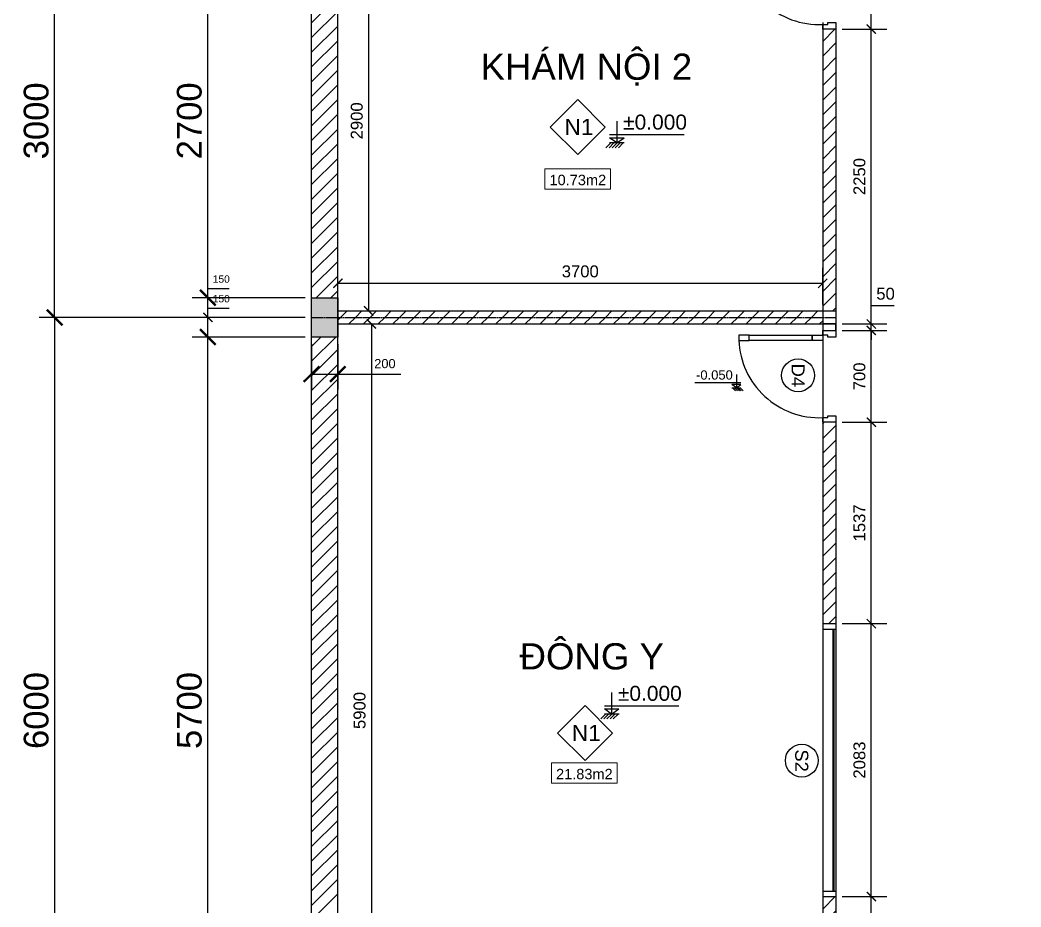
# Model space of a CAD drawing. Header units: millimetres. Extents: x -26398 to 135532, y -376633 to 43268.
# Drawn here: x 20060 to 27697, y -41488 to -34718 of the extents above; entities that cross this region are included whole.
import ezdxf
from ezdxf.enums import TextEntityAlignment as Align

# ---------------------------------------------------------------- set-up
doc = ezdxf.new("R2010")
doc.units = ezdxf.units.MM
doc.linetypes.add('ACAD_ISO02W100', pattern=[15, 12, -3])
for name, color, linetype in [('A-Door', 150, 'Continuous'), ('A5-KICHTHUOC', 251, 'Continuous'), ('cửa', 152, 'Continuous'), ('NT', 1, 'Continuous'), ('trục chia', 160, 'ACAD_ISO02W100'), ('TƯỜNG', 52, 'Continuous')]:
    doc.layers.add(name, color=color, linetype=linetype)
doc.layers.add('A6-GHICHU', color=147, linetype='Continuous', lineweight=20)
doc.styles.add('GHICHU35', font='', dxfattribs={"width": 0.9, "height": 350})
doc.styles.get("Standard").update_dxf_attribs({"font": 'arial.ttf'})
doc.styles.add('TUANH', font='')
doc.styles.get('GHICHU35').set_extended_font_data('VNI-Helve')
doc.styles.get('TUANH').set_extended_font_data('VNI-Helve-Condense', bold=True)
doc.dimstyles.new('dimmatbang', dxfattribs={"dimscale": 70, "dimtxt": 2.7, "dimasz": 1.7, "dimexe": 1.7, "dimexo": 0.7, "dimtad": 1, "dimtoh": 1, "dimdec": 1, "dimtxsty": 'Standard', "dimblk": 'ARCHTICK', "dimcen": 2.5, "dimclrd": 1, "dimclre": 256, "dimadec": 0, "dimazin": 0, "dimtfac": 1, "dimtdec": 1, "dimtmove": 0, "dimatfit": 3, "dimfxl": 1, "dimarcsym": 0})

# ---------------------------------------------------------------- blocks, each defined once
blk = doc.blocks.new('_ArchTick')
at = {"color": 0, "linetype": 'ByBlock', "const_width": 0.15}
blk.add_lwpolyline([(-0.5, -0.5), (0.5, 0.5)], dxfattribs=at)
blk = doc.blocks.new('*D21')
at = {"lineweight": -2, "transparency": 16777216}
for p, q in [((22235.5, -33988.1), (20205.1, -33988.1)), ((22235.5, -36988.1), (20205.1, -36988.1))]:
    blk.add_line(p, q, dxfattribs=at)
at = {"color": 1, "lineweight": -2, "transparency": 16777216}
blk.add_line((20324.1, -36988.1), (20324.1, -33988.1), dxfattribs=at)
at = {"layer": 'DEFPOINTS', "color": 0, "transparency": 16777216}
for p in [(20324.1, -33988.1), (22284.5, -33988.1), (22284.5, -36988.1)]:
    blk.add_point(p, dxfattribs=at)
at = {"color": 1, "lineweight": -2, "transparency": 16777216, "xscale": 119, "yscale": 119, "zscale": 119}
for p, rotation in [((20324.1, -33988.1), 90), ((20324.1, -36988.1), 270)]:
    blk.add_blockref('_ArchTick', p, dxfattribs=dict(at, rotation=rotation))
at = {"color": 0, "transparency": 16777216, "insert": (20183.8, -35488.1), "char_height": 189, "attachment_point": 5, "rotation": 90}
blk.add_mtext('3000', dxfattribs=at)
blk = doc.blocks.new('*D24')
at = {"lineweight": -2, "transparency": 16777216}
for p, q in [((22235.5, -36988.1), (20205.1, -36988.1)), ((22235.5, -42988.1), (20205.1, -42988.1))]:
    blk.add_line(p, q, dxfattribs=at)
at = {"color": 1, "lineweight": -2, "transparency": 16777216}
blk.add_line((20324.1, -36988.1), (20324.1, -42988.1), dxfattribs=at)
at = {"layer": 'DEFPOINTS', "color": 0, "transparency": 16777216}
for p in [(22284.5, -36988.1), (20324.1, -42988.1), (22284.5, -42988.1)]:
    blk.add_point(p, dxfattribs=at)
at = {"color": 1, "lineweight": -2, "transparency": 16777216, "xscale": 119, "yscale": 119, "zscale": 119}
for p, rotation in [((20324.1, -36988.1), 90), ((20324.1, -42988.1), 270)]:
    blk.add_blockref('_ArchTick', p, dxfattribs=dict(at, rotation=rotation))
at = {"color": 0, "transparency": 16777216, "insert": (20183.9, -39988.1), "char_height": 189, "attachment_point": 5, "rotation": 90}
blk.add_mtext('6000', dxfattribs=at)
blk = doc.blocks.new('A$C7DB75F4D')
at = {"layer": 'A-Door'}
for points in [[(625, 740), (625, 660), (665, 660), (665, 740)], [(625, 180), (625, 660), (665, 660), (665, 180)], [(625, 100), (625, 180), (665, 180), (665, 100)], [(35, 100), (35, 60), (50, 60), (50, 50), (50, 0), (0, 0), (0, 100)], [(665, 100), (700, 100), (700, 0), (650, 0), (650, 50), (650, 60), (665, 60)]]:
    blk.add_lwpolyline(points, close=True, dxfattribs=at)
at = {"layer": 'NT', "color": 1}
blk.add_arc((650, 125), 615.5, 92.32782, 182.32782, dxfattribs=at)
blk = doc.blocks.new('*D46')
at = {"lineweight": -2, "transparency": 16777216}
for p, q in [((22235.5, -37138.1), (21373.5, -37138.1)), ((22235.5, -42838.1), (21373.5, -42838.1))]:
    blk.add_line(p, q, dxfattribs=at)
at = {"color": 1, "lineweight": -2, "transparency": 16777216}
blk.add_line((21492.5, -42838.1), (21492.5, -37138.1), dxfattribs=at)
at = {"layer": 'DEFPOINTS', "color": 0, "transparency": 16777216}
for p in [(21492.5, -37138.1), (22284.5, -37138.1), (22284.5, -42838.1)]:
    blk.add_point(p, dxfattribs=at)
at = {"color": 1, "lineweight": -2, "transparency": 16777216, "xscale": 119, "yscale": 119, "zscale": 119}
for p, rotation in [((21492.5, -37138.1), 90), ((21492.5, -42838.1), 270)]:
    blk.add_blockref('_ArchTick', p, dxfattribs=dict(at, rotation=rotation))
at = {"color": 0, "transparency": 16777216, "insert": (21352.2, -39988.1), "char_height": 189, "attachment_point": 5, "rotation": 90}
blk.add_mtext('5700', dxfattribs=at)
blk = doc.blocks.new('*D47')
at = {"color": 1, "lineweight": -2, "transparency": 16777216}
for p, q in [((21492.5, -36988.1), (21492.5, -36918.1)), ((21492.5, -36918.1), (21654.5, -36918.1)), ((21492.5, -37138.1), (21492.5, -36988.1))]:
    blk.add_line(p, q, dxfattribs=at)
at = {"lineweight": -2, "transparency": 16777216}
for p, q in [((22235.5, -36988.1), (21401.5, -36988.1)), ((22235.5, -37138.1), (21401.5, -37138.1))]:
    blk.add_line(p, q, dxfattribs=at)
at = {"layer": 'DEFPOINTS', "color": 0, "transparency": 16777216}
for p in [(21492.5, -36988.1), (22284.5, -36988.1), (22284.5, -37138.1)]:
    blk.add_point(p, dxfattribs=at)
at = {"color": 1, "lineweight": -2, "transparency": 16777216, "xscale": 70, "yscale": 70, "zscale": 70}
for p, rotation in [((21492.5, -36988.1), 90), ((21492.5, -37138.1), 270)]:
    blk.add_blockref('_ArchTick', p, dxfattribs=dict(at, rotation=rotation))
at = {"color": 0, "transparency": 16777216, "insert": (21595.3, -36845.7), "char_height": 56, "attachment_point": 5}
blk.add_mtext('150', dxfattribs=at)
blk = doc.blocks.new('*D48')
at = {"color": 1, "lineweight": -2, "transparency": 16777216}
for p, q in [((21492.5, -36838.1), (21492.5, -36768.1)), ((21492.5, -36768.1), (21654.5, -36768.1)), ((21492.5, -36988.1), (21492.5, -36838.1))]:
    blk.add_line(p, q, dxfattribs=at)
at = {"lineweight": -2, "transparency": 16777216}
for p, q in [((22235.5, -36838.1), (21401.5, -36838.1)), ((22235.5, -36988.1), (21401.5, -36988.1))]:
    blk.add_line(p, q, dxfattribs=at)
at = {"layer": 'DEFPOINTS', "color": 0, "transparency": 16777216}
for p in [(21492.5, -36838.1), (22284.5, -36838.1), (22284.5, -36988.1)]:
    blk.add_point(p, dxfattribs=at)
at = {"color": 1, "lineweight": -2, "transparency": 16777216, "xscale": 70, "yscale": 70, "zscale": 70}
for p, rotation in [((21492.5, -36838.1), 90), ((21492.5, -36988.1), 270)]:
    blk.add_blockref('_ArchTick', p, dxfattribs=dict(at, rotation=rotation))
at = {"color": 0, "transparency": 16777216, "insert": (21595.3, -36695.7), "char_height": 56, "attachment_point": 5}
blk.add_mtext('150', dxfattribs=at)
blk = doc.blocks.new('*D49')
at = {"lineweight": -2, "transparency": 16777216}
for p, q in [((22235.5, -34138.1), (21373.5, -34138.1)), ((22235.5, -36838.1), (21373.5, -36838.1))]:
    blk.add_line(p, q, dxfattribs=at)
at = {"color": 1, "lineweight": -2, "transparency": 16777216}
blk.add_line((21492.5, -36838.1), (21492.5, -34138.1), dxfattribs=at)
at = {"layer": 'DEFPOINTS', "color": 0, "transparency": 16777216}
for p in [(21492.5, -34138.1), (22284.5, -34138.1), (22284.5, -36838.1)]:
    blk.add_point(p, dxfattribs=at)
at = {"color": 1, "lineweight": -2, "transparency": 16777216, "xscale": 119, "yscale": 119, "zscale": 119}
for p, rotation in [((21492.5, -34138.1), 90), ((21492.5, -36838.1), 270)]:
    blk.add_blockref('_ArchTick', p, dxfattribs=dict(at, rotation=rotation))
at = {"color": 0, "transparency": 16777216, "insert": (21352.2, -35488.1), "char_height": 189, "attachment_point": 5, "rotation": 90}
blk.add_mtext('2700', dxfattribs=at)
blk = doc.blocks.new('1-cote nen')
for p, q in [((-2, 267), (-2, 0)), ((-91, 102), (828, 102)), ((-2, 0), (-91, 63)), ((-91, 63), (88, 63)), ((90, 0), (-91, 0)), ((-2, 0), (88, 63)), ((-137, -60), (-77, 0)), ((-99, -60), (-39, 0)), ((-60, -60), (0, 0)), ((-21, -60), (39, 0)), ((17, -60), (77, 0))]:
    blk.add_line(p, q)
at = {"ltscale": 50, "style": 'GHICHU35', "width": 0.9}
blk.add_attdef('%%P0.000', (75, 164), '', height=187, dxfattribs=at)
blk = doc.blocks.new('*D63')
at = {"lineweight": -2, "transparency": 16777216}
for p, q in [((22284.5, -37193.1), (22284.5, -37539.5)), ((22484.5, -37193.1), (22484.5, -37539.5))]:
    blk.add_line(p, q, dxfattribs=at)
at = {"color": 1, "lineweight": -2, "transparency": 16777216}
for p, q in [((22284.5, -37420.5), (22484.5, -37420.5)), ((22484.5, -37420.5), (22965.6, -37420.5))]:
    blk.add_line(p, q, dxfattribs=at)
at = {"layer": 'DEFPOINTS', "color": 0, "transparency": 16777216}
for p in [(22284.5, -37144.1), (22484.5, -37144.1), (22484.5, -37420.5)]:
    blk.add_point(p, dxfattribs=at)
at = {"color": 1, "lineweight": -2, "transparency": 16777216, "xscale": 119, "yscale": 119, "zscale": 119, "rotation": 180}
blk.add_blockref('_ArchTick', (22284.5, -37420.5), dxfattribs=at)
at = {"color": 1, "lineweight": -2, "transparency": 16777216, "xscale": 119, "yscale": 119, "zscale": 119}
blk.add_blockref('_ArchTick', (22484.5, -37420.5), dxfattribs=at)
at = {"color": 0, "transparency": 16777216, "insert": (22844, -37341), "char_height": 70, "attachment_point": 5}
blk.add_mtext('200', dxfattribs=at)
blk = doc.blocks.new('*D73')
at = {"lineweight": -2, "transparency": 16777216}
for p, q in [((26333.5, -41408.1), (26674.1, -41408.1)), ((26333.5, -43038.1), (26674.1, -43038.1))]:
    blk.add_line(p, q, dxfattribs=at)
at = {"color": 1, "lineweight": -2, "transparency": 16777216}
blk.add_line((26555.1, -43038.1), (26555.1, -41408.1), dxfattribs=at)
at = {"layer": 'DEFPOINTS', "color": 0, "transparency": 16777216}
for p in [(26284.5, -41408.1), (26555.1, -41408.1), (26284.5, -43038.1)]:
    blk.add_point(p, dxfattribs=at)
at = {"color": 1, "lineweight": -2, "transparency": 16777216, "xscale": 70, "yscale": 70, "zscale": 70}
for p, rotation in [((26555.1, -41408.1), 90), ((26555.1, -43038.1), 270)]:
    blk.add_blockref('_ArchTick', p, dxfattribs=dict(at, rotation=rotation))
at = {"color": 0, "transparency": 16777216, "insert": (26464.9, -42223.1), "char_height": 91, "attachment_point": 5, "rotation": 90}
blk.add_mtext('1630', dxfattribs=at)
blk = doc.blocks.new('*D74')
at = {"lineweight": -2, "transparency": 16777216}
for p, q in [((26333.5, -39325), (26674.1, -39325)), ((26333.5, -41408.1), (26674.1, -41408.1))]:
    blk.add_line(p, q, dxfattribs=at)
at = {"color": 1, "lineweight": -2, "transparency": 16777216}
blk.add_line((26555.1, -41408.1), (26555.1, -39325), dxfattribs=at)
at = {"layer": 'DEFPOINTS', "color": 0, "transparency": 16777216}
for p in [(26284.5, -39325), (26555.1, -39325), (26284.5, -41408.1)]:
    blk.add_point(p, dxfattribs=at)
at = {"color": 1, "lineweight": -2, "transparency": 16777216, "xscale": 70, "yscale": 70, "zscale": 70}
for p, rotation in [((26555.1, -39325), 90), ((26555.1, -41408.1), 270)]:
    blk.add_blockref('_ArchTick', p, dxfattribs=dict(at, rotation=rotation))
at = {"color": 0, "transparency": 16777216, "insert": (26464.9, -40366.5), "char_height": 91, "attachment_point": 5, "rotation": 90}
blk.add_mtext('2083', dxfattribs=at)
blk = doc.blocks.new('*D75')
at = {"lineweight": -2, "transparency": 16777216}
for p, q in [((26333.5, -37788.1), (26674.1, -37788.1)), ((26333.5, -39325), (26674.1, -39325))]:
    blk.add_line(p, q, dxfattribs=at)
at = {"color": 1, "lineweight": -2, "transparency": 16777216}
blk.add_line((26555.1, -39325), (26555.1, -37788.1), dxfattribs=at)
at = {"layer": 'DEFPOINTS', "color": 0, "transparency": 16777216}
for p in [(26284.5, -37788.1), (26555.1, -37788.1), (26284.5, -39325)]:
    blk.add_point(p, dxfattribs=at)
at = {"color": 1, "lineweight": -2, "transparency": 16777216, "xscale": 70, "yscale": 70, "zscale": 70}
for p, rotation in [((26555.1, -37788.1), 90), ((26555.1, -39325), 270)]:
    blk.add_blockref('_ArchTick', p, dxfattribs=dict(at, rotation=rotation))
at = {"color": 0, "transparency": 16777216, "insert": (26464.9, -38556.5), "char_height": 91, "attachment_point": 5, "rotation": 90}
blk.add_mtext('1537', dxfattribs=at)
blk = doc.blocks.new('*D76')
at = {"lineweight": -2, "transparency": 16777216}
for p, q in [((26333.5, -37088.1), (26674.1, -37088.1)), ((26333.5, -37788.1), (26674.1, -37788.1))]:
    blk.add_line(p, q, dxfattribs=at)
at = {"color": 1, "lineweight": -2, "transparency": 16777216}
blk.add_line((26555.1, -37788.1), (26555.1, -37088.1), dxfattribs=at)
at = {"layer": 'DEFPOINTS', "color": 0, "transparency": 16777216}
for p in [(26284.5, -37088.1), (26555.1, -37088.1), (26284.5, -37788.1)]:
    blk.add_point(p, dxfattribs=at)
at = {"color": 1, "lineweight": -2, "transparency": 16777216, "xscale": 70, "yscale": 70, "zscale": 70}
for p, rotation in [((26555.1, -37088.1), 90), ((26555.1, -37788.1), 270)]:
    blk.add_blockref('_ArchTick', p, dxfattribs=dict(at, rotation=rotation))
at = {"color": 0, "transparency": 16777216, "insert": (26464.9, -37438.1), "char_height": 91, "attachment_point": 5, "rotation": 90}
blk.add_mtext('700', dxfattribs=at)
blk = doc.blocks.new('*D77')
at = {"color": 1, "lineweight": -2, "transparency": 16777216}
for p, q in [((26555.1, -37038.1), (26555.1, -36898.1)), ((26555.1, -36898.1), (26728.9, -36898.1)), ((26555.1, -37088.1), (26555.1, -37038.1)), ((26555.1, -37088.1), (26555.1, -37158.1))]:
    blk.add_line(p, q, dxfattribs=at)
at = {"lineweight": -2, "transparency": 16777216}
for p, q in [((26333.5, -37038.1), (26674.1, -37038.1)), ((26333.5, -37088.1), (26674.1, -37088.1))]:
    blk.add_line(p, q, dxfattribs=at)
at = {"layer": 'DEFPOINTS', "color": 0, "transparency": 16777216}
for p in [(26284.5, -37038.1), (26555.1, -37038.1), (26284.5, -37088.1)]:
    blk.add_point(p, dxfattribs=at)
at = {"color": 1, "lineweight": -2, "transparency": 16777216, "xscale": 70, "yscale": 70, "zscale": 70}
for p, rotation in [((26555.1, -37038.1), 270), ((26555.1, -37088.1), 90)]:
    blk.add_blockref('_ArchTick', p, dxfattribs=dict(at, rotation=rotation))
at = {"color": 0, "transparency": 16777216, "insert": (26663.9, -36807.9), "char_height": 91, "attachment_point": 5}
blk.add_mtext('50', dxfattribs=at)
blk = doc.blocks.new('*D78')
at = {"lineweight": -2, "transparency": 16777216}
for p, q in [((26333.5, -34788.1), (26674.1, -34788.1)), ((26333.5, -37038.1), (26674.1, -37038.1))]:
    blk.add_line(p, q, dxfattribs=at)
at = {"color": 1, "lineweight": -2, "transparency": 16777216}
blk.add_line((26555.1, -37038.1), (26555.1, -34788.1), dxfattribs=at)
at = {"layer": 'DEFPOINTS', "color": 0, "transparency": 16777216}
for p in [(26284.5, -34788.1), (26555.1, -34788.1), (26284.5, -37038.1)]:
    blk.add_point(p, dxfattribs=at)
at = {"color": 1, "lineweight": -2, "transparency": 16777216, "xscale": 70, "yscale": 70, "zscale": 70}
for p, rotation in [((26555.1, -34788.1), 90), ((26555.1, -37038.1), 270)]:
    blk.add_blockref('_ArchTick', p, dxfattribs=dict(at, rotation=rotation))
at = {"color": 0, "transparency": 16777216, "insert": (26464.9, -35913.1), "char_height": 91, "attachment_point": 5, "rotation": 90}
blk.add_mtext('2250', dxfattribs=at)
blk = doc.blocks.new('*D79')
at = {"lineweight": -2, "transparency": 16777216}
for p, q in [((26333.5, -34088.1), (26674.1, -34088.1)), ((26333.5, -34788.1), (26674.1, -34788.1))]:
    blk.add_line(p, q, dxfattribs=at)
at = {"color": 1, "lineweight": -2, "transparency": 16777216}
blk.add_line((26555.1, -34788.1), (26555.1, -34088.1), dxfattribs=at)
at = {"layer": 'DEFPOINTS', "color": 0, "transparency": 16777216}
for p in [(26284.5, -34088.1), (26555.1, -34088.1), (26284.5, -34788.1)]:
    blk.add_point(p, dxfattribs=at)
at = {"color": 1, "lineweight": -2, "transparency": 16777216, "xscale": 70, "yscale": 70, "zscale": 70}
for p, rotation in [((26555.1, -34088.1), 90), ((26555.1, -34788.1), 270)]:
    blk.add_blockref('_ArchTick', p, dxfattribs=dict(at, rotation=rotation))
at = {"color": 0, "transparency": 16777216, "insert": (26464.9, -34438.1), "char_height": 91, "attachment_point": 5, "rotation": 90}
blk.add_mtext('700', dxfattribs=at)
blk = doc.blocks.new('*D145')
at = {"lineweight": -2, "transparency": 16777216}
for p, q in [((22533.5, -34038.1), (22838.8, -34038.1)), ((22533.5, -36938.1), (22838.8, -36938.1))]:
    blk.add_line(p, q, dxfattribs=at)
at = {"color": 1, "lineweight": -2, "transparency": 16777216}
blk.add_line((22719.8, -34038.1), (22719.8, -36938.1), dxfattribs=at)
at = {"layer": 'DEFPOINTS', "color": 0, "transparency": 16777216}
for p in [(22484.5, -34038.1), (22484.5, -36938.1), (22719.8, -36938.1)]:
    blk.add_point(p, dxfattribs=at)
at = {"color": 1, "lineweight": -2, "transparency": 16777216, "xscale": 70, "yscale": 70, "zscale": 70}
for p, rotation in [((22719.8, -34038.1), 90), ((22719.8, -36938.1), 270)]:
    blk.add_blockref('_ArchTick', p, dxfattribs=dict(at, rotation=rotation))
at = {"color": 0, "transparency": 16777216, "insert": (22629.6, -35488.1), "char_height": 91, "attachment_point": 5, "rotation": 90}
blk.add_mtext('2900', dxfattribs=at)
blk = doc.blocks.new('*D146')
at = {"lineweight": -2, "transparency": 16777216}
for p, q in [((22484.5, -36889.1), (22484.5, -36608.6)), ((26184.5, -36889.1), (26184.5, -36608.6))]:
    blk.add_line(p, q, dxfattribs=at)
at = {"color": 1, "lineweight": -2, "transparency": 16777216}
blk.add_line((22484.5, -36727.6), (26184.5, -36727.6), dxfattribs=at)
at = {"layer": 'DEFPOINTS', "color": 0, "transparency": 16777216}
for p in [(26184.5, -36727.6), (22484.5, -36938.1), (26184.5, -36938.1)]:
    blk.add_point(p, dxfattribs=at)
at = {"color": 1, "lineweight": -2, "transparency": 16777216, "xscale": 70, "yscale": 70, "zscale": 70, "rotation": 180}
blk.add_blockref('_ArchTick', (22484.5, -36727.6), dxfattribs=at)
at = {"color": 1, "lineweight": -2, "transparency": 16777216, "xscale": 70, "yscale": 70, "zscale": 70}
blk.add_blockref('_ArchTick', (26184.5, -36727.6), dxfattribs=at)
at = {"color": 0, "transparency": 16777216, "insert": (24334.5, -36637.4), "char_height": 91, "attachment_point": 5}
blk.add_mtext('3700', dxfattribs=at)
blk = doc.blocks.new('*D147')
at = {"lineweight": -2, "transparency": 16777216}
for p, q in [((22533.5, -37038.1), (22860.1, -37038.1)), ((22533.5, -42938.1), (22860.1, -42938.1))]:
    blk.add_line(p, q, dxfattribs=at)
at = {"color": 1, "lineweight": -2, "transparency": 16777216}
blk.add_line((22741.1, -37038.1), (22741.1, -42938.1), dxfattribs=at)
at = {"layer": 'DEFPOINTS', "color": 0, "transparency": 16777216}
for p in [(22484.5, -37038.1), (22484.5, -42938.1), (22741.1, -42938.1)]:
    blk.add_point(p, dxfattribs=at)
at = {"color": 1, "lineweight": -2, "transparency": 16777216, "xscale": 70, "yscale": 70, "zscale": 70}
for p, rotation in [((22741.1, -37038.1), 90), ((22741.1, -42938.1), 270)]:
    blk.add_blockref('_ArchTick', p, dxfattribs=dict(at, rotation=rotation))
at = {"color": 0, "transparency": 16777216, "insert": (22650.9, -39988.1), "char_height": 91, "attachment_point": 5, "rotation": 90}
blk.add_mtext('5900', dxfattribs=at)

msp = doc.modelspace()

# ---------------------------------------------------------------- hatches: boundary and pattern name
h = msp.add_hatch(color=1)
h.dxf.hatch_style = 1
h.paths.add_polyline_path([(22284.47, -36838.06), (22284.47, -37138.06), (22484.47, -37138.06), (22484.47, -36838.06)])
h = msp.add_hatch()
h.set_pattern_fill('ANSI31', color=256, scale=25)
h.paths.add_polyline_path([(26284.47, -41408.06), (26184.47, -41408.06), (26184.47, -42938.06), (26284.47, -42938.06)])

# ---------------------------------------------------------------- linework, layer by layer
at = {"linetype": 'Continuous'}
for p, q in [((22284.47, -34740.16), (22484.47, -34540.16)), ((22284.47, -34852.41), (22484.47, -34652.41)), ((22284.47, -34964.66), (22484.47, -34764.66)), ((26184.47, -34881.27), (26277.68, -34788.06)), ((22284.47, -35076.92), (22484.47, -34876.92)), ((26184.47, -34993.53), (26284.47, -34893.53)), ((22284.47, -35189.17), (22484.47, -34989.17)), ((26184.47, -35105.78), (26284.47, -35005.78)), ((22284.47, -35301.42), (22484.47, -35101.42)), ((26184.47, -35218.03), (26284.47, -35118.03)), ((22284.47, -35413.68), (22484.47, -35213.68)), ((26184.47, -35330.29), (26284.47, -35230.29)), ((22284.47, -35525.93), (22484.47, -35325.93)), ((26184.47, -35442.54), (26284.47, -35342.54)), ((22284.47, -35638.18), (22484.47, -35438.18)), ((26184.47, -35554.79), (26284.47, -35454.79)), ((22284.47, -35750.44), (22484.47, -35550.44)), ((26184.47, -35667.05), (26284.47, -35567.05)), ((22284.47, -35862.69), (22484.47, -35662.69)), ((26184.47, -35779.3), (26284.47, -35679.3)), ((22284.47, -35974.94), (22484.47, -35774.94)), ((26184.47, -35891.55), (26284.47, -35791.55)), ((22284.47, -36087.2), (22484.47, -35887.2)), ((26184.47, -36003.8), (26284.47, -35903.8)), ((22284.47, -36199.45), (22484.47, -35999.45)), ((26184.47, -36116.06), (26284.47, -36016.06)), ((22284.47, -36311.7), (22484.47, -36111.7)), ((26184.47, -36228.31), (26284.47, -36128.31)), ((22284.47, -36423.96), (22484.47, -36223.96)), ((26184.47, -36340.56), (26284.47, -36240.56)), ((22284.47, -36536.21), (22484.47, -36336.21)), ((26184.47, -36452.82), (26284.47, -36352.82)), ((22284.47, -36648.46), (22484.47, -36448.46)), ((26184.47, -36565.07), (26284.47, -36465.07)), ((22284.47, -36760.72), (22484.47, -36560.72)), ((26184.47, -36677.32), (26284.47, -36577.32)), ((22319.37, -36838.06), (22484.47, -36672.97)), ((26184.47, -36789.58), (26284.47, -36689.58)), ((22431.63, -36838.06), (22484.47, -36785.22)), ((26184.47, -36901.83), (26284.47, -36801.83)), ((22506.13, -36988.06), (22556.13, -36938.06)), ((22618.39, -36988.06), (22668.39, -36938.06)), ((22730.64, -36988.06), (22780.64, -36938.06)), ((22842.89, -36988.06), (22892.89, -36938.06)), ((22955.15, -36988.06), (23005.15, -36938.06)), ((23067.4, -36988.06), (23117.4, -36938.06)), ((23179.65, -36988.06), (23229.65, -36938.06)), ((23291.91, -36988.06), (23341.91, -36938.06)), ((23404.16, -36988.06), (23454.16, -36938.06)), ((23516.41, -36988.06), (23566.41, -36938.06)), ((23628.67, -36988.06), (23678.67, -36938.06)), ((23740.92, -36988.06), (23790.92, -36938.06)), ((23853.17, -36988.06), (23903.17, -36938.06)), ((23965.43, -36988.06), (24015.43, -36938.06)), ((24077.68, -36988.06), (24127.68, -36938.06)), ((24189.93, -36988.06), (24239.93, -36938.06)), ((24302.19, -36988.06), (24352.19, -36938.06)), ((24414.44, -36988.06), (24464.44, -36938.06)), ((24526.69, -36988.06), (24576.69, -36938.06)), ((24638.95, -36988.06), (24688.95, -36938.06)), ((24751.2, -36988.06), (24801.2, -36938.06)), ((24863.45, -36988.06), (24913.45, -36938.06)), ((24975.7, -36988.06), (25025.7, -36938.06)), ((25087.96, -36988.06), (25137.96, -36938.06)), ((25200.21, -36988.06), (25250.21, -36938.06)), ((25312.46, -36988.06), (25362.46, -36938.06)), ((25424.72, -36988.06), (25474.72, -36938.06)), ((25536.97, -36988.06), (25586.97, -36938.06)), ((25649.22, -36988.06), (25699.22, -36938.06)), ((25761.48, -36988.06), (25811.48, -36938.06)), ((25873.73, -36988.06), (25923.73, -36938.06)), ((25985.98, -36988.06), (26035.98, -36938.06)), ((26098.24, -36988.06), (26148.24, -36938.06)), ((26260.49, -36938.06), (26284.47, -36914.08)), ((22484.47, -37009.73), (22506.13, -36988.06)), ((22568.39, -37038.06), (22618.39, -36988.06)), ((22680.64, -37038.06), (22730.64, -36988.06)), ((22792.89, -37038.06), (22842.89, -36988.06)), ((22905.15, -37038.06), (22955.15, -36988.06)), ((23017.4, -37038.06), (23067.4, -36988.06)), ((23129.65, -37038.06), (23179.65, -36988.06)), ((23241.91, -37038.06), (23291.91, -36988.06)), ((23354.16, -37038.06), (23404.16, -36988.06)), ((23466.41, -37038.06), (23516.41, -36988.06)), ((23578.67, -37038.06), (23628.67, -36988.06)), ((23690.92, -37038.06), (23740.92, -36988.06)), ((23803.17, -37038.06), (23853.17, -36988.06)), ((23915.43, -37038.06), (23965.43, -36988.06)), ((24027.68, -37038.06), (24077.68, -36988.06)), ((24139.93, -37038.06), (24189.93, -36988.06)), ((24252.19, -37038.06), (24302.19, -36988.06)), ((24364.44, -37038.06), (24414.44, -36988.06)), ((24476.69, -37038.06), (24526.69, -36988.06)), ((24588.95, -37038.06), (24638.95, -36988.06)), ((24701.2, -37038.06), (24751.2, -36988.06)), ((24813.45, -37038.06), (24863.45, -36988.06)), ((24925.7, -37038.06), (24975.7, -36988.06)), ((25037.96, -37038.06), (25087.96, -36988.06)), ((25150.21, -37038.06), (25200.21, -36988.06)), ((25262.46, -37038.06), (25312.46, -36988.06)), ((25374.72, -37038.06), (25424.72, -36988.06)), ((25486.97, -37038.06), (25536.97, -36988.06)), ((25599.22, -37038.06), (25649.22, -36988.06)), ((25711.48, -37038.06), (25761.48, -36988.06)), ((25823.73, -37038.06), (25873.73, -36988.06)), ((25935.98, -37038.06), (25985.98, -36988.06)), ((26048.24, -37038.06), (26098.24, -36988.06)), ((26160.49, -37038.06), (26184.47, -37014.08)), ((22284.47, -37209.73), (22356.13, -37138.06)), ((22284.47, -37321.98), (22468.39, -37138.06)), ((22284.47, -37434.23), (22484.47, -37234.23)), ((22284.47, -37546.49), (22484.47, -37346.49)), ((22284.47, -37658.74), (22484.47, -37458.74)), ((22284.47, -37770.99), (22484.47, -37570.99)), ((22284.47, -37883.25), (22484.47, -37683.25)), ((22284.47, -37995.5), (22484.47, -37795.5)), ((26184.47, -37799.86), (26196.26, -37788.06)), ((26184.47, -37912.11), (26284.47, -37812.11)), ((22284.47, -38107.75), (22484.47, -37907.75)), ((26184.47, -38024.36), (26284.47, -37924.36)), ((22284.47, -38220.01), (22484.47, -38020.01)), ((26184.47, -38136.62), (26284.47, -38036.62)), ((22284.47, -38332.26), (22484.47, -38132.26)), ((26184.47, -38248.87), (26284.47, -38148.87)), ((22284.47, -38444.51), (22484.47, -38244.51)), ((26184.47, -38361.12), (26284.47, -38261.12)), ((22284.47, -38556.77), (22484.47, -38356.77)), ((26184.47, -38473.38), (26284.47, -38373.38)), ((22284.47, -38669.02), (22484.47, -38469.02)), ((26184.47, -38585.63), (26284.47, -38485.63)), ((22284.47, -38781.27), (22484.47, -38581.27)), ((26184.47, -38697.88), (26284.47, -38597.88)), ((22284.47, -38893.53), (22484.47, -38693.53)), ((26184.47, -38810.13), (26284.47, -38710.13)), ((22284.47, -39005.78), (22484.47, -38805.78)), ((26184.47, -38922.39), (26284.47, -38822.39)), ((22284.47, -39118.03), (22484.47, -38918.03)), ((26184.47, -39034.64), (26284.47, -38934.64)), ((22284.47, -39230.29), (22484.47, -39030.29)), ((26184.47, -39146.89), (26284.47, -39046.89)), ((22284.47, -39342.54), (22484.47, -39142.54)), ((26184.47, -39259.15), (26284.47, -39159.15)), ((22284.47, -39454.79), (22484.47, -39254.79)), ((26230.84, -39325.03), (26284.47, -39271.4)), ((22284.47, -39567.05), (22484.47, -39367.05)), ((22284.47, -39679.3), (22484.47, -39479.3)), ((22284.47, -39791.55), (22484.47, -39591.55)), ((22284.47, -39903.8), (22484.47, -39703.8)), ((22284.47, -40016.06), (22484.47, -39816.06)), ((22284.47, -40128.31), (22484.47, -39928.31)), ((22284.47, -40240.56), (22484.47, -40040.56)), ((22284.47, -40352.82), (22484.47, -40152.82)), ((22284.47, -40465.07), (22484.47, -40265.07)), ((22284.47, -40577.32), (22484.47, -40377.32)), ((22284.47, -40689.58), (22484.47, -40489.58)), ((22284.47, -40801.83), (22484.47, -40601.83)), ((22284.47, -40914.08), (22484.47, -40714.08)), ((22284.47, -41026.34), (22484.47, -40826.34)), ((22284.47, -41138.59), (22484.47, -40938.59)), ((22284.47, -41250.84), (22484.47, -41050.84)), ((22284.47, -41363.1), (22484.47, -41163.1)), ((22284.47, -41475.35), (22484.47, -41275.35)), ((22284.47, -41587.6), (22484.47, -41387.6))]:
    msp.add_line(p, q, dxfattribs=at)
for p, q in [((26184.47, -39325.03), (26284.47, -39325.03)), ((26184.47, -39325.03), (26184.47, -41408.06)), ((26284.47, -39325.03), (26284.47, -41408.06)), ((26184.47, -39366.4), (26284.47, -39366.4)), ((26184.47, -41366.4), (26284.47, -41366.4)), ((26184.47, -41408.06), (26284.47, -41408.06))]:
    msp.add_line(p, q)
for points in [[(22484.47, -37138.06), (22284.47, -37138.06), (22284.47, -36838.06), (22484.47, -36838.06)], [(22484.47, -37038.06), (26184.47, -37038.06), (26184.47, -42938.06), (22484.47, -42938.06)], [(26184.47, -37038.06), (26184.47, -37088.06), (26284.47, -37088.06), (26284.47, -37038.06)]]:
    msp.add_lwpolyline(points, close=True)
at = {"color": 4}
msp.add_lwpolyline([(26269.55, -39366.4), (26269.55, -41366.4), (26264.55, -41366.4), (26264.55, -39366.4)], close=True, dxfattribs=at)
for centre in [(25996.46, -37430.28), (26024.67, -40370.52)]:
    msp.add_circle(centre, 125.19)
at = {"layer": 'A6-GHICHU', "ltscale": 0.5}
for points in [[(24315.11, -35745.08), (24525.27, -35534.93), (24315.11, -35324.77), (24104.96, -35534.93)], [(24064.12, -35854.68), (24565.19, -35854.68), (24565.19, -36009.18), (24064.12, -36009.18)], [(24371.05, -40370.54), (24581.2, -40160.39), (24371.05, -39950.23), (24160.89, -40160.39)], [(24113.95, -40388.41), (24615.02, -40388.41), (24615.02, -40542.91), (24113.95, -40542.91)]]:
    msp.add_lwpolyline(points, close=True, dxfattribs=at)
at = {"layer": 'trục chia'}
msp.add_line((22284.47, -36988.06), (26284.47, -36988.06), dxfattribs=at)
at = {"layer": 'TƯỜNG'}
for p, q in [((22284.47, -50988.06), (22284.47, -24988.06)), ((22484.47, -50788.06), (22484.47, -25188.06)), ((26184.47, -34738.06), (26184.47, -36988.06)), ((26284.47, -34738.06), (26284.47, -36988.06)), ((22484.47, -36938.06), (26284.47, -36938.06)), ((22484.47, -37038.06), (26284.47, -37038.06)), ((26184.47, -36988.06), (26184.47, -37138.06)), ((26284.47, -36988.06), (26284.47, -37138.06)), ((26184.47, -37738.06), (26184.47, -43138.06)), ((26284.47, -37738.06), (26284.47, -43138.06))]:
    msp.add_line(p, q, dxfattribs=at)
msp.add_lwpolyline([(32284.47, -18988.06), (32284.47, -56988.06), (22284.47, -56988.06), (22284.47, -18988.06), (23818.5, -18988.06)], dxfattribs=at)

# ---------------------------------------------------------------- block references
at = {"layer": 'A5-KICHTHUOC', "ltscale": 0.5}
ref = msp.add_blockref('1-cote nen', (24615.05, -35655.81), dxfattribs=dict(at, xscale=0.61735318627815, yscale=0.61735318627815, zscale=0.61735318627815))
ref.add_attrib('%%P0.000', '%%P0.000', (24661.64, -35554.6), dxfattribs={"layer": '0', "color": 4, "ltscale": 50, "height": 114.325})
ref = msp.add_blockref('1-cote nen', (25525.7, -37525.34), dxfattribs=dict(at, xscale=-0.3822541714018616, yscale=0.3822541714018616, zscale=0.3822541714018616))
ref.add_attrib('%%P0.000', '-0.050', (25218.04, -37462.67), dxfattribs={"layer": '0', "color": 4, "ltscale": 50, "height": 70.788})
ref = msp.add_blockref('1-cote nen', (24575.07, -40015.42), dxfattribs=dict(at, xscale=0.61735318627815, yscale=0.61735318627815, zscale=0.61735318627815))
ref.add_attrib('%%P0.000', '%%P0.000', (24621.66, -39914.21), dxfattribs={"layer": '0', "color": 4, "ltscale": 50, "height": 114.325})
at = {"layer": 'cửa', "rotation": 90.00000000000001}
for p in [(26284.47, -34788.06), (26284.47, -37788.06)]:
    msp.add_blockref('A$C7DB75F4D', p, dxfattribs=at)

# ---------------------------------------------------------------- texts
for s, p in [('KHÁM NỘI 2', (24381.25, -35074.67)), ('ĐÔNG Y', (24422.35, -39574.58))]:
    msp.add_text(s, height=200).set_placement(p, align=Align.MIDDLE_CENTER)
at = {"layer": 'A6-GHICHU', "ltscale": 0.5, "attachment_point": 5, "style": 'TUANH'}
for s, insert, char_height in [('{\\fArial|b0|i0|c0|p34;N1}', (24324.45, -35534.68), 123.835), ('{\\fArial|b0|i0|c163|p34;10.73\\fArial|b0|i0|c0|p34;m2}', (24316.02, -35939.93), 79.5593), ('{\\fArial|b0|i0|c0|p34;N1}', (24380.39, -40160.14), 123.835), ('{\\fArial|b0|i0|c163|p34;21.83\\fArial|b0|i0|c0|p34;m2}', (24365.84, -40473.66), 79.5593)]:
    msp.add_mtext(s, dxfattribs=dict(at, insert=insert, char_height=char_height))
at = {"layer": 'TƯỜNG'}
for s, p in [('D4', (25996.46, -37430.28)), ('S2', (26024.67, -40370.52))]:
    msp.add_text(s, height=100.154, rotation=270, dxfattribs=at).set_placement(p, align=Align.MIDDLE_CENTER)

# ---------------------------------------------------------------- dimensions: what is measured, and where the dimension line sits
for base, p1, p2, angle, picture, middle in [((20324.1, -33988.06), (22284.47, -36988.06), (22284.47, -33988.06), 270, '*D21', (20183.79, -35488.06)), ((21492.47, -34138.06), (22284.47, -36838.06), (22284.47, -34138.06), 270, '*D49', (21352.22, -35488.06)), ((20324.1, -42988.06), (22284.47, -36988.06), (22284.47, -42988.06), 90, '*D24', (20183.85, -39988.06)), ((21492.47, -37138.06), (22284.47, -42838.06), (22284.47, -37138.06), 270, '*D46', (21352.22, -39988.06))]:
    dim = msp.add_linear_dim(base=base, p1=p1, p2=p2, angle=angle, dimstyle='dimmatbang')
    dim.commit()
    dim.dimension.update_dxf_attribs({"geometry": picture, "text_midpoint": middle})
for base, p1, p2, angle, override, picture, middle in [((22719.81, -36938.06), (22484.47, -34038.06), (22484.47, -36938.06), 90, {"dimtxt": 1.3, "dimasz": 1}, '*D145', (22629.6, -35488.06)), ((26555.14, -34088.06), (26284.47, -34788.06), (26284.47, -34088.06), 90, {"dimtxt": 1.3, "dimasz": 1}, '*D79', (26464.93, -34438.06)), ((26555.14, -34788.06), (26284.47, -37038.06), (26284.47, -34788.06), 90, {"dimtxt": 1.3, "dimasz": 1}, '*D78', (26464.93, -35913.06)), ((21492.47, -36838.06), (22284.47, -36988.06), (22284.47, -36838.06), 270, {"dimtxt": 0.8, "dimasz": 1, "dimexe": 1.3}, '*D48', (21595.35, -36695.72)), ((21492.47, -36988.06), (22284.47, -37138.06), (22284.47, -36988.06), 270, {"dimtxt": 0.8, "dimasz": 1, "dimexe": 1.3}, '*D47', (21595.35, -36845.72)), ((26555.14, -37038.06), (26284.47, -37088.06), (26284.47, -37038.06), 90, {"dimtxt": 1.3, "dimasz": 1}, '*D77', (26663.91, -36807.85)), ((22741.11, -42938.06), (22484.47, -37038.06), (22484.47, -42938.06), 90, {"dimtxt": 1.3, "dimasz": 1}, '*D147', (22650.9, -39988.06)), ((26555.14, -37088.06), (26284.47, -37788.06), (26284.47, -37088.06), 90, {"dimtxt": 1.3, "dimasz": 1}, '*D76', (26464.93, -37438.06)), ((26555.14, -37788.06), (26284.47, -39325.03), (26284.47, -37788.06), 90, {"dimtxt": 1.3, "dimasz": 1}, '*D75', (26464.9, -38556.55)), ((26555.14, -39325.03), (26284.51, -41408.06), (26284.51, -39325.03), 90, {"dimtxt": 1.3, "dimasz": 1}, '*D74', (26464.9, -40366.55)), ((26555.14, -41408.06), (26284.47, -43038.06), (26284.47, -41408.06), 90, {"dimtxt": 1.3, "dimasz": 1}, '*D73', (26464.9, -42223.06))]:
    dim = msp.add_linear_dim(base=base, p1=p1, p2=p2, angle=angle, dimstyle='dimmatbang', override=override)
    dim.commit()
    dim.dimension.update_dxf_attribs({"geometry": picture, "text_midpoint": middle})
dim = msp.add_linear_dim(base=(26184.47, -36727.63), p1=(22484.47, -36938.06), p2=(26184.47, -36938.06), dimstyle='dimmatbang', override={"dimtxt": 1.3, "dimasz": 1})
dim.commit()
dim.dimension.update_dxf_attribs({"geometry": '*D146', "text_midpoint": (24334.47, -36637.38)})
dim = msp.add_linear_dim(base=(22484.47, -37420.48), p1=(22284.47, -37144.13), p2=(22484.47, -37144.13), dimstyle='dimmatbang', override={"dimtxt": 1})
dim.commit()
dim.dimension.update_dxf_attribs({"geometry": '*D63', "text_midpoint": (22844.03, -37420.48), "dimtype": 160})

doc.saveas('drawing.dxf')
